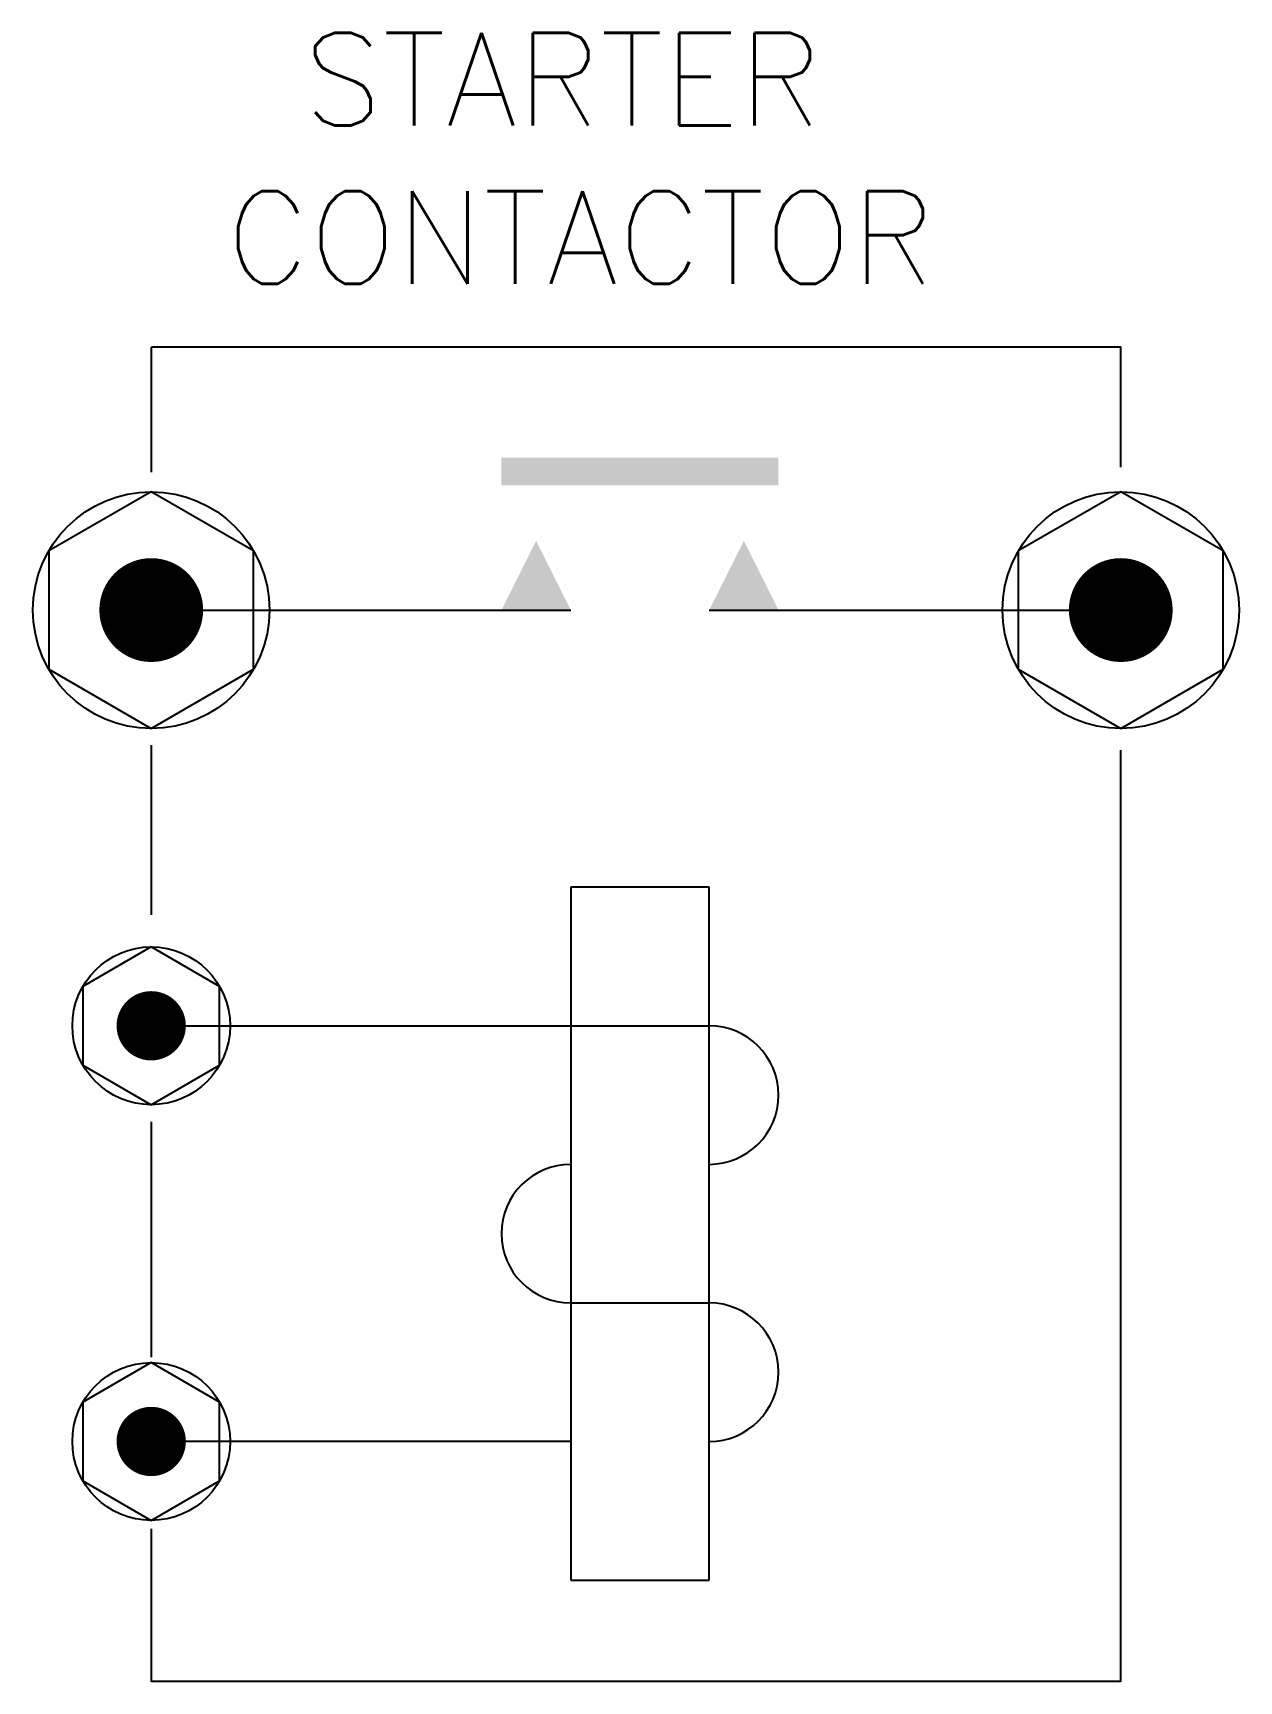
# Model space of a CAD drawing. Extents: x 6.88 to 8.19, y 18.64 to 20.43.
import ezdxf

# ---------------------------------------------------------------- set-up
doc = ezdxf.new("R2010")
doc.units = 0
doc.header["$LTSCALE"] = 2
doc.linetypes.add('HIDDEN', pattern=[0])
doc.layers.get('0').update_dxf_attribs({"linetype": 'CONTINUOUS'})
doc.styles.get("Standard").update_dxf_attribs({"font": 'ROMANS'})

msp = doc.modelspace()

# ---------------------------------------------------------------- linework, layer by layer
at = {"color": 0}
for p, q in [((7.045, 19.8018), (7.4642, 19.8018)), ((7.6142, 19.8018), (8.0599, 19.8018)), ((7.4642, 19.5018), (7.4642, 18.7518)), ((7.6142, 19.5018), (7.4642, 19.5018)), ((7.6142, 18.7518), (7.6142, 19.5018)), ((7.0109, 19.3518), (7.6142, 19.3518)), ((7.4642, 19.0518), (7.6142, 19.0518)), ((7.4642, 18.9018), (7.0099, 18.9018)), ((7.4642, 18.7518), (7.6142, 18.7518))]:
    msp.add_line(p, q, dxfattribs=at)
at = {"color": 0, "linetype": 'HIDDEN'}
for points in [[(7.0099, 20.0864), (7.0099, 19.951)], [(8.0599, 19.9564), (8.0599, 20.0864), (7.0101, 20.0864)], [(7.0099, 19.6555), (7.0099, 19.472)], [(7.0099, 18.8072), (7.0099, 18.6425), (8.0599, 18.6425), (8.0599, 19.6501)], [(7.0099, 19.2479), (7.0099, 18.9931)]]:
    msp.add_lwpolyline(points, dxfattribs=at)
at = {"color": 0}
for points in [[(7.1208, 19.8658), (7.0099, 19.9299), (6.8989, 19.8658), (6.8989, 19.7377), (7.0099, 19.6737), (7.1208, 19.7377)], [(8.1708, 19.8658), (8.0599, 19.9299), (7.9489, 19.8658), (7.9489, 19.7377), (8.0599, 19.6737), (8.1708, 19.7377)], [(7.0838, 19.3945), (7.0099, 19.4372), (6.9359, 19.3945), (6.9359, 19.3091), (7.0099, 19.2664), (7.0838, 19.3091)], [(7.0838, 18.9445), (7.0099, 18.9872), (6.9359, 18.9445), (6.9359, 18.8591), (7.0099, 18.8164), (7.0838, 18.8591)]]:
    msp.add_lwpolyline(points, close=True, dxfattribs=at)
for points, const_width in [([(6.9818, 19.8018, 1), (7.038, 19.8018, 1)], 0.0562), ([(8.0318, 19.8018, 1), (8.088, 19.8018, 1)], 0.0562), ([(6.9911, 19.3518, 1), (7.0286, 19.3518, 1)], 0.0375), ([(6.9911, 18.9018, 1), (7.0286, 18.9018, 1)], 0.0375)]:
    msp.add_lwpolyline(points, format="xyb", close=True, dxfattribs=dict(at, const_width=const_width))
for centre, radius in [((7.0099, 19.8018), 0.1281), ((8.0599, 19.8018), 0.1281), ((7.0099, 19.3518), 0.0854), ((7.0099, 18.9018), 0.0854)]:
    msp.add_circle(centre, radius, dxfattribs=at)
for centre, start, end in [((7.6142, 19.2768), 270, 90), ((7.4642, 19.1268), 90, 270), ((7.6142, 18.9768), 270, 90)]:
    msp.add_arc(centre, 0.075, start, end, dxfattribs=at)
for points in [[(7.4642, 19.8018), (7.4267, 19.8768), (7.3892, 19.8018)], [(7.6142, 19.8018), (7.6517, 19.8768), (7.6892, 19.8018)]]:
    msp.add_solid(points, dxfattribs=at)
msp.add_trace([(7.3892, 19.9668), (7.3892, 19.9368), (7.6892, 19.9668), (7.6892, 19.9368)], dxfattribs=at)

# ---------------------------------------------------------------- texts
for s, p in [('STARTER', (7.1746, 20.3265)), ('CONTACTOR', (7.0911, 20.1551))]:
    msp.add_text(s, height=0.1, dxfattribs=at).set_placement(p)

doc.saveas('drawing.dxf')
